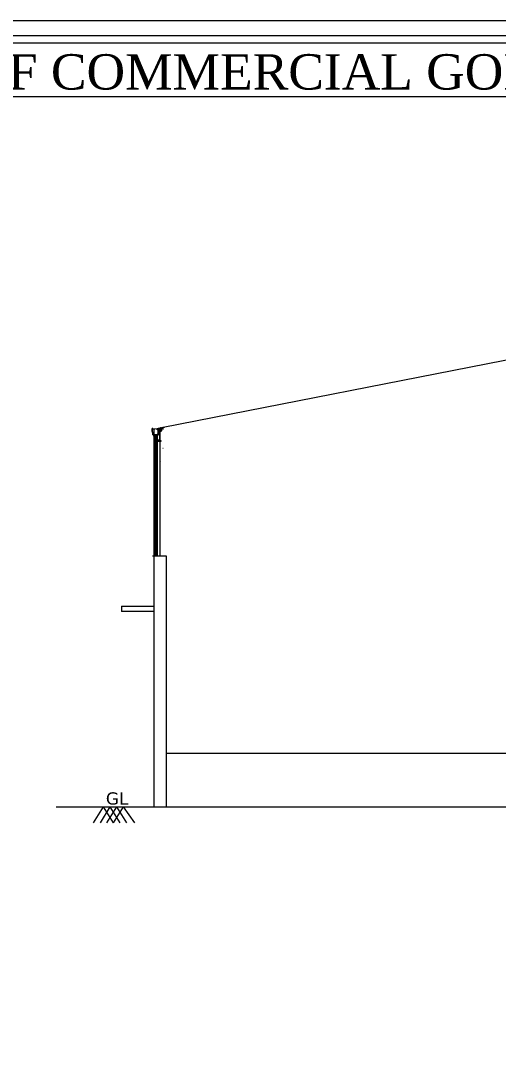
# Model space of a CAD drawing. Header units: metres. Extents: x 1610 to 5629, y 732 to 3974.
# Drawn here: x 1768.03 to 1776.93, y 890.49 to 909.58 of the extents above; entities that cross this region are included whole.
import ezdxf
from ezdxf.enums import TextEntityAlignment as Align

# ---------------------------------------------------------------- set-up
doc = ezdxf.new("R2010")
doc.units = ezdxf.units.M
doc.header["$MEASUREMENT"] = 0
doc.layers.get('0').update_dxf_attribs({"lineweight": 0})
doc.styles.add('Isa-', font='times.ttf')
doc.styles.get("Standard").update_dxf_attribs({"font": 'verdana.ttf', "height": 0.23})

# ---------------------------------------------------------------- blocks, each defined once
blk = doc.blocks.new('SRW-20')
for p, q in [((-5, 2), (-5, 1)), ((-5, 2), (-3, 2)), ((-5, 1), (5, 1)), ((-3, 5), (-3, 2)), ((-3, 2), (3, 2)), ((-3, 1), (-3, 0)), ((-3, 0), (3, 0)), ((-2, 5), (2, 5)), ((-1, 5), (-1, 2)), ((1, 5), (1, 2)), ((3, 5), (3, 2)), ((5, 2), (3, 2)), ((3, 1), (3, 0)), ((5, 2), (5, 1)), ((-2, 0), (-1, 0)), ((-2, -2), (-1, -1)), ((-2, -1), (-1, -1)), ((-2, -2), (-1, -2)), ((-2, -3), (-1, -4)), ((-2, -3), (-1, -3)), ((-2, -5), (-1, -4)), ((-2, -5), (-1, -5)), ((-2, -6), (-1, -6)), ((-2, -6), (-1, -6)), ((-2, -8), (-1, -7)), ((-2, -8), (-1, -8)), ((-2, -9), (-1, -9)), ((-2, -9), (-1, -9)), ((-1, 0), (-1, 0)), ((-1, -1), (1, 0)), ((-1, -1), (1, -1)), ((-1, -2), (1, -1)), ((-1, -1), (-1, -1)), ((-1, -3), (1, -2)), ((-1, -2), (-1, -3)), ((-1, -4), (1, -3)), ((-1, -4), (1, -3)), ((-1, -4), (-1, -4)), ((-1, -5), (1, -4)), ((-1, -5), (-1, -6)), ((-1, -6), (1, -5)), ((-1, -6), (1, -6)), ((-1, -7), (1, -6)), ((-1, -6), (-1, -7)), ((-1, -8), (1, -7)), ((-1, -8), (-1, -9)), ((-1, -9), (1, -8)), ((-1, -9), (1, -8)), ((-1, -9), (-1, -10)), ((-1, -10), (1, -9)), ((-1, -10), (1, -10)), ((-1, -10), (-1, -13)), ((-1, -13), (0, -15)), ((0, -15), (1, -10)), ((0, -15), (1, -13)), ((1, 0), (1, -1)), ((2, -1), (1, -1)), ((1, -1), (2, -1)), ((1, -1), (1, -2)), ((1, -3), (2, -2)), ((2, -2), (1, -2)), ((2, -4), (1, -3)), ((1, -3), (1, -3)), ((1, -4), (1, -5)), ((1, -4), (2, -4)), ((1, -6), (2, -5)), ((2, -5), (1, -5)), ((2, -6), (1, -6)), ((1, -6), (1, -6)), ((1, -7), (1, -8)), ((1, -7), (2, -7)), ((1, -8), (1, -9)), ((1, -8), (2, -8)), ((2, -8), (1, -8)), ((1, -10), (2, -9)), ((2, -9), (1, -9)), ((1, -10), (1, -13)), ((1, -10), (1, -10)), ((1, -10), (1, -10))]:
    blk.add_line(p, q)
for centre, radius, start, end in [((-2, 5), 0.676, 0, 180), ((0, 4), 1.69, 36.8699, 143.1301), ((-1, 0), 0.101, 107.2492, 129.8295), ((2, 5), 0.676, 0, 180), ((-2, -1), 0.101, 129.8295, 257.9728), ((-2, -2), 0.101, 129.8295, 257.9728), ((-2, -3), 0.101, 129.8295, 257.9728), ((-2, -5), 0.101, 129.8295, 257.9728), ((-2, -6), 0.101, 129.8295, 257.9728), ((-2, -8), 0.101, 129.8295, 257.9728), ((-2, -9), 0.101, 129.8295, 257.9728), ((-1, -2), 0.101, 107.2492, 129.8295), ((-1, -1), 0.101, 257.9728, 287.2492), ((-1, -2), 0.101, 257.9728, 287.2492), ((-1, -3), 0.101, 107.2492, 129.8295), ((-1, -4), 0.101, 107.2492, 129.8295), ((-1, -3), 0.101, 257.9728, 287.2492), ((-1, -5), 0.101, 257.9728, 287.2492), ((-1, -6), 0.101, 257.9728, 287.2492), ((-1, -6), 0.101, 107.2492, 129.8295), ((-1, -7), 0.101, 107.2492, 129.8295), ((-1, -9), 0.101, 107.2492, 129.8295), ((-1, -8), 0.101, 257.9728, 287.2492), ((-1, -9), 0.101, 257.9728, 287.2492), ((1, -1), 0.101, 287.2492, 309.8295), ((1, -1), 0.101, 287.2492, 309.8295), ((1, -1), 0.101, 77.9728, 107.2492), ((1, -2), 0.101, 77.9728, 107.2492), ((1, -4), 0.101, 77.9728, 107.2492), ((1, -3), 0.101, 287.2492, 309.8295), ((1, -3), 0.101, 287.2492, 309.8295), ((1, -4), 0.101, 77.9728, 107.2492), ((1, -4), 0.101, 287.2492, 309.8295), ((1, -5), 0.101, 77.9728, 107.2492), ((1, -5), 0.101, 287.2492, 309.8295), ((1, -6), 0.101, 77.9728, 107.2492), ((1, -7), 0.101, 287.2492, 309.8295), ((1, -8), 0.101, 287.2492, 309.8295), ((1, -8), 0.101, 77.9728, 107.2492), ((1, -9), 0.101, 77.9728, 107.2492), ((1, -10), 0.101, 287.2492, 309.8295), ((2, -1), 0.101, 309.8295, 77.9728), ((2, -2), 0.101, 309.8295, 77.9728), ((2, -4), 0.101, 309.8295, 77.9728), ((2, -5), 0.101, 309.8295, 77.9728), ((2, -6), 0.101, 309.8295, 77.9728), ((2, -8), 0.101, 309.8295, 77.9728), ((2, -9), 0.101, 309.8295, 77.9728)]:
    blk.add_arc(centre, radius, start, end)
blk = doc.blocks.new('SRW-55')
for p, q in [((-7, 2), (-4, 3)), ((-7, 2), (7, 2)), ((-7, 2), (-7, 2)), ((-5, 2), (-5, 0)), ((-5, 0), (5, 0)), ((-4, 6), (-4, 3)), ((-4, 3), (4, 3)), ((-3, 7), (3, 7)), ((-2, 6), (-2, 3)), ((-2, -1), (0, 0)), ((-2, 0), (-2, -1)), ((2, 6), (2, 3)), ((2, 0), (2, 0)), ((4, 6), (4, 3)), ((7, 2), (4, 3)), ((5, 2), (5, 0)), ((7, 2), (7, 2)), ((-2, -2), (2, 0)), ((-2, -1), (-2, -1)), ((-2, -1), (-2, -2)), ((-2, -2), (2, -1)), ((-2, -3), (2, -2)), ((-2, -3), (-2, -2)), ((-2, -2), (-2, -2)), ((-2, -3), (-2, -3)), ((-2, -4), (2, -3)), ((-2, -3), (-2, -4)), ((-2, -5), (2, -4)), ((-2, -5), (-2, -4)), ((-2, -5), (-2, -30)), ((-2, -5), (-2, -5)), ((-2, -30), (-2, -31)), ((-2, -31), (2, -30)), ((-2, -32), (2, -31)), ((-2, -32), (-2, -31)), ((-2, -32), (-2, -33)), ((-2, -33), (2, -32)), ((-2, -32), (-2, -32)), ((-2, -34), (2, -33)), ((-2, -34), (-2, -33)), ((-2, -34), (-2, -35)), ((-2, -35), (2, -34)), ((-2, -34), (-2, -34)), ((-2, -36), (2, -35)), ((-2, -36), (-2, -35)), ((-2, -36), (-2, -37)), ((-2, -37), (2, -36)), ((-2, -36), (-2, -36)), ((-2, -37), (-2, -37)), ((-2, -38), (2, -37)), ((-2, -38), (-2, -39)), ((-2, -38), (-2, -38)), ((-2, -39), (2, -38)), ((-2, -40), (2, -39)), ((-2, -39), (-2, -39)), ((-2, -40), (-2, -41)), ((-2, -41), (2, -40)), ((-2, -40), (-2, -40)), ((-2, -41), (2, -41)), ((-2, -41), (-2, -41)), ((-2, -41), (-2, -45)), ((-2, -45), (0, -48)), ((-1, -41), (2, -41)), ((0, -48), (1, -41)), ((0, -48), (2, -45)), ((2, 0), (2, -1)), ((2, -1), (2, -1)), ((2, -2), (2, -2)), ((2, -2), (2, -3)), ((2, -3), (2, -3)), ((2, -4), (2, -4)), ((2, -4), (2, -5)), ((2, -5), (2, -30)), ((2, -30), (2, -30)), ((2, -30), (2, -31)), ((2, -31), (2, -32)), ((2, -32), (2, -32)), ((2, -32), (2, -33)), ((2, -33), (2, -34)), ((2, -34), (2, -34)), ((2, -34), (2, -35)), ((2, -35), (2, -36)), ((2, -36), (2, -36)), ((2, -36), (2, -37)), ((2, -37), (2, -38)), ((2, -38), (2, -39)), ((2, -38), (2, -38)), ((2, -39), (2, -40)), ((2, -40), (2, -40)), ((2, -40), (2, -40)), ((2, -41), (2, -41)), ((2, -41), (2, -45))]:
    blk.add_line(p, q)
for centre, radius, start, end in [((-3, 6), 0.902, 360, 180), ((0, 5), 2.25, 36.8699, 143.1301), ((3, 6), 0.902, 360, 180), ((-2, -1), 0.135, 129.8295, 257.9728), ((-2, -3), 0.135, 129.8295, 257.9728), ((-2, -5), 0.135, 129.8295, 257.9728), ((-2, -32), 0.135, 129.8295, 257.9728), ((-2, -34), 0.135, 129.8295, 257.9728), ((-2, -36), 0.135, 129.8295, 257.9728), ((-2, -38), 0.135, 129.8295, 257.9728), ((-2, -39), 0.135, 129.8295, 257.9728), ((-2, -41), 0.135, 129.8295, 233.3696), ((-2, -1), 0.135, 107.2492, 129.8295), ((-2, -1), 0.135, 257.9728, 287.2492), ((-2, -3), 0.135, 107.2492, 129.8295), ((-2, -3), 0.135, 257.9728, 287.2492), ((-2, -4), 0.135, 107.2492, 129.8295), ((-2, -5), 0.135, 257.9728, 287.2492), ((-2, -31), 0.135, 107.2492, 129.8295), ((-2, -32), 0.135, 257.9728, 287.2492), ((-2, -33), 0.135, 107.2492, 129.8295), ((-2, -34), 0.135, 257.9728, 287.2492), ((-2, -35), 0.135, 107.2492, 129.8295), ((-2, -36), 0.135, 257.9728, 287.2492), ((-2, -37), 0.135, 107.2492, 129.8295), ((-2, -38), 0.135, 257.9728, 287.2492), ((-2, -39), 0.135, 107.2492, 129.8295), ((-2, -40), 0.135, 257.9728, 287.2492), ((-2, -41), 0.135, 107.2492, 129.8295), ((2, 0), 0.135, 287.2492, 309.8295), ((2, -1), 0.135, 77.9728, 107.2492), ((2, -2), 0.135, 309.8295, 77.9728), ((2, -2), 0.135, 287.2492, 309.8295), ((2, -3), 0.135, 77.9728, 107.2492), ((2, -3), 0.135, 309.8295, 77.9728), ((2, -4), 0.135, 287.2492, 309.8295), ((2, -30), 0.135, 77.9728, 107.2492), ((2, -30), 0.135, 309.8295, 77.9728), ((2, -31), 0.135, 287.2492, 309.8295), ((2, -32), 0.135, 77.9728, 107.2492), ((2, -32), 0.135, 309.8295, 77.9728), ((2, -33), 0.135, 287.2492, 309.8295), ((2, -34), 0.135, 77.9728, 107.2492), ((2, -34), 0.135, 309.8295, 77.9728), ((2, -35), 0.135, 287.2492, 309.8295), ((2, -36), 0.135, 77.9728, 107.2492), ((2, -36), 0.135, 309.8295, 77.9728), ((2, -37), 0.135, 287.2492, 309.8295), ((2, -38), 0.135, 77.9728, 107.2492), ((2, -38), 0.135, 309.8295, 77.9728), ((2, -39), 0.135, 287.2492, 309.8295), ((2, -40), 0.135, 77.9728, 107.2492), ((2, -40), 0.135, 309.8295, 77.9728), ((2, -40), 0.135, 287.2492, 309.8295)]:
    blk.add_arc(centre, radius, start, end)

msp = doc.modelspace()

# ---------------------------------------------------------------- hatches: boundary and pattern name
h = msp.add_hatch()
h.set_pattern_fill('ANSI32', scale=0.001399, style=0)
h.set_pattern_definition([(135, (1641.5016716, 912.5133619), (0.0003708921155, 0.0003708921155), []), (135, (1641.50142434, 912.5133619), (0.0003708921155, 0.0003708921155), [])])
h.paths.add_polyline_path([(1770.513, 901.861), (1770.513, 901.862), (1770.519, 901.862), (1770.519, 901.861), (1770.518, 901.861)])
h.paths.add_polyline_path([(1770.51, 901.861), (1770.51, 901.862), (1770.513, 901.862), (1770.513, 901.861)])
h.paths.add_polyline_path([(1770.507, 901.861), (1770.507, 901.862), (1770.51, 901.862), (1770.51, 901.861)])
h.paths.add_polyline_path([(1770.507, 901.862), (1770.507, 901.861), (1770.501, 901.861), (1770.5, 901.862)])
h.paths.add_polyline_path([(1770.499, 901.861), (1770.499, 901.862), (1770.5, 901.862), (1770.501, 901.861)])
h = msp.add_hatch()
h.set_pattern_fill('ANSI32', scale=0.001399, style=0)
h.set_pattern_definition([(45, (1560.4510775, 912.5133619), (-0.0003708921155, 0.0003708921155), []), (45, (1560.4513248, 912.5133619), (-0.0003708921155, 0.0003708921155), [])])
h.paths.add_polyline_path([(1770.583, 901.861), (1770.583, 901.862), (1770.578, 901.862), (1770.578, 901.861), (1770.579, 901.861)])
h.paths.add_polyline_path([(1770.587, 901.861), (1770.587, 901.862), (1770.583, 901.862), (1770.583, 901.861)])
h.paths.add_polyline_path([(1770.59, 901.861), (1770.59, 901.862), (1770.587, 901.862), (1770.587, 901.861)])
h.paths.add_polyline_path([(1770.59, 901.862), (1770.59, 901.861), (1770.596, 901.861), (1770.597, 901.862)])
h.paths.add_polyline_path([(1770.598, 901.861), (1770.598, 901.862), (1770.597, 901.862), (1770.596, 901.861)])

# ---------------------------------------------------------------- linework, layer by layer
at = {"color": 7}
for p, q in [((1780.522, 903.928), (1770.66, 901.991)), ((1770.5, 901.974, -0.909), (1770.481, 901.974, -0.909)), ((1770.481, 901.974, -0.909), (1770.481, 901.926, -0.909)), ((1770.481, 901.926, -0.909), (1770.497, 901.911, -0.909)), ((1770.483, 901.927, -23.733), (1770.483, 901.973, -23.733)), ((1770.483, 901.973, -23.733), (1770.5, 901.973, -23.733)), ((1770.498, 901.911, -23.733), (1770.483, 901.927, -23.733)), ((1770.484, 901.977), (1770.534, 901.977)), ((1770.484, 901.974), (1770.484, 901.977)), ((1770.484, 901.974), (1770.534, 901.974)), ((1770.5, 901.972, -23.733), (1770.484, 901.972, -23.733)), ((1770.484, 901.972, -23.733), (1770.484, 901.927, -23.733)), ((1770.484, 901.927, -23.733), (1770.499, 901.912, -23.733)), ((1770.485, 901.981), (1770.485, 901.977)), ((1770.499, 901.977), (1770.485, 901.977)), ((1770.485, 901.968), (1770.485, 901.972)), ((1770.499, 901.972), (1770.485, 901.972)), ((1770.497, 901.981), (1770.487, 901.981)), ((1770.497, 901.967), (1770.487, 901.967)), ((1770.489, 901.981), (1770.489, 901.967)), ((1770.495, 901.965), (1770.489, 901.967)), ((1770.489, 901.967), (1770.489, 901.966)), ((1770.489, 901.967), (1770.489, 901.967)), ((1770.495, 901.964), (1770.489, 901.966)), ((1770.489, 901.966), (1770.489, 901.966)), ((1770.489, 901.966), (1770.489, 901.965)), ((1770.495, 901.963), (1770.489, 901.966)), ((1770.489, 901.965), (1770.489, 901.964)), ((1770.495, 901.963), (1770.489, 901.965)), ((1770.489, 901.964), (1770.489, 901.963)), ((1770.489, 901.964), (1770.489, 901.964)), ((1770.495, 901.962), (1770.489, 901.964)), ((1770.495, 901.962), (1770.489, 901.964)), ((1770.489, 901.963), (1770.489, 901.963)), ((1770.493, 901.962), (1770.489, 901.963)), ((1770.489, 901.963), (1770.489, 901.962)), ((1770.491, 901.962), (1770.489, 901.963)), ((1770.489, 901.962), (1770.492, 901.961)), ((1770.495, 901.962), (1770.489, 901.962)), ((1770.495, 901.965), (1770.49, 901.967)), ((1770.495, 901.966), (1770.491, 901.967)), ((1770.492, 901.958), (1770.492, 901.983)), ((1770.495, 901.962), (1770.492, 901.961)), ((1770.495, 901.967), (1770.493, 901.967)), ((1770.495, 901.967), (1770.494, 901.967)), ((1770.495, 901.981), (1770.495, 901.967)), ((1770.495, 901.967), (1770.495, 901.967)), ((1770.495, 901.967), (1770.495, 901.966)), ((1770.495, 901.966), (1770.495, 901.965)), ((1770.495, 901.965), (1770.495, 901.965)), ((1770.495, 901.965), (1770.495, 901.964)), ((1770.495, 901.964), (1770.495, 901.963)), ((1770.495, 901.963), (1770.495, 901.963)), ((1770.495, 901.963), (1770.495, 901.962)), ((1770.495, 901.962), (1770.495, 901.962)), ((1770.497, 901.911, -0.909), (1770.497, 901.862, -0.909)), ((1770.498, 901.863, -23.733), (1770.498, 901.911, -23.733)), ((1770.499, 901.981), (1770.499, 901.977)), ((1770.499, 901.968), (1770.499, 901.972)), ((1770.499, 901.912, -23.733), (1770.499, 901.864, -23.733)), ((1770.5, 901.973, -23.733), (1770.5, 901.972, -23.733)), ((1770.52, 901.977, 18.159), (1770.52, 901.974, 18.155)), ((1770.522, 894.928), (1770.522, 901.977)), ((1770.522, 901.977, 18.152), (1770.522, 901.974, 18.148)), ((1770.534, 901.977), (1770.666, 901.99)), ((1770.534, 901.974), (1770.666, 901.988)), ((1770.548, 901.978, 18.155), (1770.548, 901.976, 18.151)), ((1770.575, 901.981, 18.16), (1770.575, 901.979, 18.156)), ((1770.576, 901.979, -53.288), (1770.576, 901.981, -53.337)), ((1770.576, 901.981, 18.167), (1770.576, 901.979, 18.163)), ((1770.6, 901.961, -0.909), (1770.58, 901.959, -0.909)), ((1770.581, 901.959, -23.733), (1770.598, 901.96, -23.733)), ((1770.597, 901.959, -23.733), (1770.581, 901.957, -23.733)), ((1770.581, 901.957, -23.733), (1770.581, 901.959, -23.733)), ((1770.596, 901.974), (1770.596, 901.979)), ((1770.596, 901.974), (1770.597, 901.974)), ((1770.713, 901.996), (1770.597, 901.981)), ((1770.597, 901.974), (1770.597, 901.979)), ((1770.597, 901.864, -23.733), (1770.597, 901.959, -23.733)), ((1770.598, 901.96, -23.733), (1770.598, 901.863, -23.733)), ((1770.696, 901.971, -0.909), (1770.6, 901.961, -0.909)), ((1770.6, 901.862, -0.909), (1770.6, 901.961, -0.909)), ((1770.6, 901.961, -0.909), (1770.6, 901.906, -0.909)), ((1770.696, 901.97, -0.909), (1770.601, 901.961, -0.909)), ((1770.601, 901.961, -0.909), (1770.601, 901.906, -0.909)), ((1770.601, 901.906, -0.909), (1770.601, 901.908, -0.909)), ((1770.602, 901.906, -0.909), (1770.602, 901.908, -0.909)), ((1770.65, 901.963), (1770.621, 901.96)), ((1770.621, 901.96), (1770.621, 901.746)), ((1770.632, 899.598, -23.309), (1770.632, 901.993, -55.548)), ((1770.637, 901.957), (1770.634, 901.993)), ((1770.642, 901.939), (1770.647, 901.933)), ((1770.647, 901.933), (1770.663, 901.935)), ((1770.649, 901.965), (1770.648, 901.982)), ((1770.666, 901.967), (1770.648, 901.982)), ((1770.649, 901.965), (1770.665, 901.984)), ((1770.65, 901.942), (1770.65, 901.963)), ((1770.656, 901.991), (1770.674, 901.993)), ((1770.663, 901.935), (1770.656, 901.991)), ((1770.666, 901.967), (1770.665, 901.984)), ((1770.674, 901.993), (1770.682, 901.989)), ((1770.684, 902), (1770.684, 901.998)), ((1770.684, 902), (1770.685, 902)), ((1770.684, 901.998), (1770.684, 901.998)), ((1770.684, 901.998), (1770.688, 901.998)), ((1770.684, 901.998), (1770.688, 901.998)), ((1770.685, 902), (1770.685, 901.998)), ((1770.685, 902), (1770.687, 902)), ((1770.685, 902), (1770.687, 902)), ((1770.685, 901.997), (1770.687, 901.998)), ((1770.685, 901.997), (1770.687, 901.998)), ((1770.685, 901.998), (1770.685, 901.997)), ((1770.685, 901.996), (1770.687, 901.997)), ((1770.685, 901.996), (1770.686, 901.997)), ((1770.685, 901.997), (1770.686, 901.997)), ((1770.685, 901.997), (1770.687, 901.997)), ((1770.685, 901.997), (1770.685, 901.997)), ((1770.685, 901.997), (1770.685, 901.997)), ((1770.685, 901.995), (1770.687, 901.996)), ((1770.685, 901.996), (1770.686, 901.996)), ((1770.685, 901.996), (1770.686, 901.996)), ((1770.685, 901.996), (1770.687, 901.996)), ((1770.685, 901.996), (1770.686, 901.996)), ((1770.685, 901.995), (1770.686, 901.994)), ((1770.685, 901.995), (1770.686, 901.995)), ((1770.685, 901.995), (1770.687, 901.995)), ((1770.685, 901.995), (1770.686, 901.995)), ((1770.685, 901.995), (1770.686, 901.995)), ((1770.685, 901.994), (1770.686, 901.994)), ((1770.685, 901.994), (1770.686, 901.994)), ((1770.685, 901.994), (1770.687, 901.994)), ((1770.686, 902), (1770.687, 901.998)), ((1770.686, 901.996), (1770.687, 901.997)), ((1770.686, 901.997), (1770.687, 901.997)), ((1770.686, 901.996), (1770.686, 901.995)), ((1770.686, 901.995), (1770.687, 901.996)), ((1770.686, 901.996), (1770.687, 901.996)), ((1770.686, 901.996), (1770.687, 901.996)), ((1770.686, 901.996), (1770.686, 901.996)), ((1770.686, 901.995), (1770.686, 901.995)), ((1770.686, 901.995), (1770.687, 901.995)), ((1770.686, 901.994), (1770.687, 901.995)), ((1770.686, 901.995), (1770.687, 901.995)), ((1770.686, 901.994), (1770.686, 901.994)), ((1770.686, 901.994), (1770.686, 901.993)), ((1770.686, 901.993), (1770.687, 901.994)), ((1770.686, 901.993), (1770.687, 901.994)), ((1770.686, 901.993), (1770.687, 901.994)), ((1770.686, 901.994), (1770.687, 901.994)), ((1770.686, 901.994), (1770.687, 901.994)), ((1770.686, 901.993), (1770.686, 901.992)), ((1770.686, 901.993), (1770.686, 901.992)), ((1770.686, 901.993), (1770.686, 901.993)), ((1770.686, 901.993), (1770.687, 901.993)), ((1770.686, 901.993), (1770.687, 901.993)), ((1770.686, 901.993), (1770.688, 901.993)), ((1770.686, 901.993), (1770.686, 901.993)), ((1770.686, 901.993), (1770.686, 901.993)), ((1770.686, 901.992), (1770.686, 901.988)), ((1770.686, 901.988), (1770.686, 901.991)), ((1770.687, 901.988), (1770.686, 901.988)), ((1770.687, 902), (1770.687, 902)), ((1770.687, 902), (1770.688, 901.999)), ((1770.687, 901.998), (1770.687, 901.998)), ((1770.687, 901.997), (1770.687, 901.998)), ((1770.687, 901.998), (1770.687, 901.998)), ((1770.687, 901.997), (1770.687, 901.996)), ((1770.687, 901.997), (1770.687, 901.997)), ((1770.687, 901.997), (1770.687, 901.997)), ((1770.687, 901.997), (1770.687, 901.997)), ((1770.687, 901.996), (1770.687, 901.996)), ((1770.687, 901.996), (1770.687, 901.996)), ((1770.687, 901.995), (1770.687, 901.996)), ((1770.687, 901.996), (1770.687, 901.996)), ((1770.687, 901.995), (1770.687, 901.994)), ((1770.687, 901.995), (1770.687, 901.995)), ((1770.687, 901.995), (1770.687, 901.995)), ((1770.687, 901.995), (1770.687, 901.995)), ((1770.687, 901.994), (1770.687, 901.993)), ((1770.687, 901.994), (1770.687, 901.994)), ((1770.687, 901.994), (1770.687, 901.994)), ((1770.687, 901.994), (1770.687, 901.994)), ((1770.687, 901.994), (1770.687, 901.994)), ((1770.687, 901.994), (1770.687, 901.994)), ((1770.687, 901.993), (1770.687, 901.992)), ((1770.687, 901.993), (1770.687, 901.993)), ((1770.687, 901.993), (1770.688, 901.993)), ((1770.687, 901.993), (1770.687, 901.993)), ((1770.687, 901.993), (1770.687, 901.993)), ((1770.687, 901.993), (1770.688, 901.993)), ((1770.687, 901.992), (1770.687, 901.992)), ((1770.687, 901.992), (1770.688, 901.988)), ((1770.687, 901.988), (1770.687, 901.991)), ((1770.687, 901.988), (1770.687, 901.989)), ((1770.687, 901.988), (1770.688, 901.988)), ((1770.688, 901.998), (1770.688, 901.998)), ((1770.497, 901.862, -0.909), (1770.6, 901.862, -0.909)), ((1770.598, 901.863, -23.733), (1770.498, 901.863, -23.733)), ((1770.499, 901.864, -23.733), (1770.597, 901.864, -23.733)), ((1770.499, 901.861), (1770.499, 901.862)), ((1770.522, 901.861), (1770.499, 901.861)), ((1770.499, 901.861), (1770.499, 901.86)), ((1770.522, 901.86), (1770.499, 901.86)), ((1770.503, 901.867), (1770.503, 901.863)), ((1770.517, 901.863), (1770.503, 901.863)), ((1770.517, 901.859), (1770.503, 901.859)), ((1770.503, 901.855), (1770.503, 901.859)), ((1770.515, 901.867), (1770.505, 901.867)), ((1770.515, 901.855), (1770.505, 901.855)), ((1770.507, 901.867), (1770.507, 901.855)), ((1770.507, 901.855), (1770.507, 901.854)), ((1770.507, 901.854), (1770.507, 901.853)), ((1770.507, 901.854), (1770.507, 901.854)), ((1770.513, 901.852), (1770.507, 901.854)), ((1770.513, 901.852), (1770.507, 901.854)), ((1770.507, 901.853), (1770.507, 901.852)), ((1770.507, 901.853), (1770.507, 901.853)), ((1770.513, 901.851), (1770.507, 901.853)), ((1770.513, 901.851), (1770.507, 901.853)), ((1770.507, 901.852), (1770.507, 901.852)), ((1770.507, 901.852), (1770.507, 901.851)), ((1770.513, 901.849), (1770.507, 901.852)), ((1770.513, 901.85), (1770.507, 901.852)), ((1770.507, 901.851), (1770.507, 901.85)), ((1770.511, 901.85), (1770.507, 901.851)), ((1770.509, 901.85), (1770.507, 901.85)), ((1770.507, 901.85), (1770.507, 901.85)), ((1770.513, 901.849), (1770.507, 901.85)), ((1770.507, 901.85), (1770.51, 901.849)), ((1770.513, 901.853), (1770.508, 901.855)), ((1770.513, 901.853), (1770.509, 901.855)), ((1770.51, 901.872), (1770.51, 901.855)), ((1770.51, 901.872), (1770.51, 901.848)), ((1770.513, 901.849), (1770.51, 901.849)), ((1770.513, 901.854), (1770.511, 901.855)), ((1770.513, 901.867), (1770.513, 901.855)), ((1770.513, 901.855), (1770.513, 901.854)), ((1770.513, 901.855), (1770.513, 901.855)), ((1770.513, 901.854), (1770.513, 901.853)), ((1770.513, 901.853), (1770.513, 901.852)), ((1770.513, 901.853), (1770.513, 901.853)), ((1770.513, 901.852), (1770.513, 901.852)), ((1770.513, 901.852), (1770.513, 901.851)), ((1770.513, 901.851), (1770.513, 901.85)), ((1770.513, 901.851), (1770.513, 901.851)), ((1770.513, 901.85), (1770.513, 901.849)), ((1770.515, 901.763, 2.159), (1770.515, 901.735, 2.159)), ((1770.608, 901.763), (1770.515, 901.763, 2.159)), ((1770.608, 901.735), (1770.515, 901.735, 2.159)), ((1770.517, 901.867), (1770.517, 901.863)), ((1770.517, 901.855), (1770.517, 901.859)), ((1770.519, 901.861), (1770.519, 901.862)), ((1770.521, 901.763, 2.159), (1770.521, 901.735, 2.159)), ((1770.522, 901.864, 17.933), (1770.522, 899.598, 2.191)), ((1770.522, 901.763, 2.159), (1770.522, 901.735, 2.159)), ((1770.523, 901.863), (1770.523, 901.82)), ((1770.523, 901.82), (1770.574, 901.82)), ((1770.523, 901.82), (1770.574, 901.82)), ((1770.548, 901.864, 17.933), (1770.548, 899.598, 2.191)), ((1770.609, 901.749, 2.159), (1770.567, 901.749, 2.159)), ((1770.574, 901.863), (1770.574, 901.82)), ((1770.574, 901.862), (1770.574, 901.82)), ((1770.574, 901.753, 2.159), (1770.577, 901.753, 2.159)), ((1770.574, 901.752, 2.159), (1770.574, 901.746, 2.159)), ((1770.574, 901.751, 2.159), (1770.586, 901.751, 2.159)), ((1770.574, 901.747, 2.159), (1770.586, 901.747, 2.159)), ((1770.574, 901.745, 2.159), (1770.577, 901.745, 2.159)), ((1770.575, 901.864, 17.933), (1770.575, 899.598, 2.191)), ((1770.576, 899.598, -21.898), (1770.576, 901.864, -50.785)), ((1770.576, 901.864, 17.939), (1770.576, 899.598, 2.196)), ((1770.576, 901.86), (1770.598, 901.86)), ((1770.577, 901.763, 2.159), (1770.577, 901.735, 2.159)), ((1770.578, 901.861), (1770.578, 901.862)), ((1770.578, 901.861), (1770.598, 901.861)), ((1770.578, 901.763, 2.159), (1770.578, 901.735, 2.159)), ((1770.58, 901.867), (1770.58, 901.863)), ((1770.58, 901.863), (1770.593, 901.863)), ((1770.58, 901.859), (1770.593, 901.859)), ((1770.58, 901.855), (1770.58, 901.859)), ((1770.58, 901.763, 2.159), (1770.58, 901.735, 2.159)), ((1770.582, 901.867), (1770.592, 901.867)), ((1770.582, 901.855), (1770.592, 901.855)), ((1770.583, 901.867), (1770.583, 901.855)), ((1770.583, 901.855), (1770.584, 901.854)), ((1770.583, 901.853), (1770.588, 901.855)), ((1770.583, 901.855), (1770.584, 901.855)), ((1770.584, 901.854), (1770.583, 901.853)), ((1770.583, 901.852), (1770.59, 901.854)), ((1770.584, 901.853), (1770.583, 901.852)), ((1770.583, 901.853), (1770.584, 901.853)), ((1770.583, 901.851), (1770.59, 901.853)), ((1770.583, 901.852), (1770.584, 901.852)), ((1770.583, 901.85), (1770.59, 901.852)), ((1770.584, 901.852), (1770.583, 901.851)), ((1770.584, 901.851), (1770.583, 901.85)), ((1770.583, 901.851), (1770.584, 901.851)), ((1770.583, 901.85), (1770.584, 901.849)), ((1770.583, 901.763, 2.159), (1770.583, 901.735, 2.159)), ((1770.586, 901.753, 2.159), (1770.583, 901.753, 2.159)), ((1770.586, 901.745, 2.159), (1770.583, 901.745, 2.159)), ((1770.584, 901.853), (1770.589, 901.855)), ((1770.584, 901.854), (1770.586, 901.855)), ((1770.584, 901.852), (1770.59, 901.854)), ((1770.584, 901.851), (1770.59, 901.853)), ((1770.584, 901.849), (1770.59, 901.852)), ((1770.584, 901.849), (1770.59, 901.85)), ((1770.584, 901.849), (1770.587, 901.849)), ((1770.586, 901.85), (1770.59, 901.851)), ((1770.586, 901.752, 2.159), (1770.586, 901.746, 2.159)), ((1770.588, 901.751, 2.159), (1770.586, 901.747, 2.159)), ((1770.586, 901.751, 2.159), (1770.587, 901.751, 2.159)), ((1770.586, 901.751, 2.159), (1770.586, 901.751, 2.159)), ((1770.586, 901.751, 2.159), (1770.586, 901.75, 2.159)), ((1770.587, 901.751, 2.159), (1770.586, 901.748, 2.159)), ((1770.587, 901.751, 2.159), (1770.586, 901.747, 2.159)), ((1770.586, 901.751, 2.159), (1770.586, 901.749, 2.159)), ((1770.586, 901.747, 2.159), (1770.587, 901.747, 2.159)), ((1770.586, 901.747, 2.159), (1770.586, 901.747, 2.159)), ((1770.587, 901.872), (1770.587, 901.855)), ((1770.587, 901.872), (1770.587, 901.848)), ((1770.59, 901.85), (1770.587, 901.849)), ((1770.588, 901.751, 2.159), (1770.587, 901.747, 2.159)), ((1770.589, 901.751, 2.159), (1770.587, 901.747, 2.159)), ((1770.588, 901.751, 2.159), (1770.587, 901.747, 2.159)), ((1770.587, 901.751, 2.159), (1770.588, 901.751, 2.159)), ((1770.587, 901.751, 2.159), (1770.587, 901.751, 2.159)), ((1770.587, 901.747, 2.159), (1770.588, 901.747, 2.159)), ((1770.587, 901.747, 2.159), (1770.587, 901.747, 2.159)), ((1770.587, 901.747, 2.159), (1770.587, 901.747, 2.159)), ((1770.588, 901.85), (1770.59, 901.85)), ((1770.589, 901.751, 2.159), (1770.588, 901.747, 2.159)), ((1770.589, 901.751, 2.159), (1770.588, 901.747, 2.159)), ((1770.588, 901.751, 2.159), (1770.589, 901.751, 2.159)), ((1770.588, 901.751, 2.159), (1770.588, 901.751, 2.159)), ((1770.588, 901.751, 2.159), (1770.588, 901.751, 2.159)), ((1770.588, 901.747, 2.159), (1770.589, 901.747, 2.159)), ((1770.588, 901.747, 2.159), (1770.588, 901.747, 2.159)), ((1770.589, 901.751, 2.159), (1770.589, 901.747, 2.159)), ((1770.589, 901.751, 2.159), (1770.59, 901.749, 2.159)), ((1770.589, 901.751, 2.159), (1770.589, 901.751, 2.159)), ((1770.589, 901.751, 2.159), (1770.589, 901.751, 2.159)), ((1770.589, 901.749, 2.159), (1770.589, 901.747, 2.159)), ((1770.589, 901.747, 2.159), (1770.59, 901.749, 2.159)), ((1770.589, 901.748, 2.159), (1770.589, 901.747, 2.159)), ((1770.589, 901.747, 2.159), (1770.589, 901.747, 2.159)), ((1770.589, 901.747, 2.159), (1770.589, 901.747, 2.159)), ((1770.59, 901.867), (1770.59, 901.855)), ((1770.59, 901.855), (1770.59, 901.854)), ((1770.59, 901.854), (1770.59, 901.853)), ((1770.59, 901.854), (1770.59, 901.854)), ((1770.59, 901.853), (1770.59, 901.852)), ((1770.59, 901.853), (1770.59, 901.853)), ((1770.59, 901.852), (1770.59, 901.852)), ((1770.59, 901.852), (1770.59, 901.851)), ((1770.59, 901.851), (1770.59, 901.85)), ((1770.59, 901.85), (1770.59, 901.85)), ((1770.593, 901.867), (1770.593, 901.863)), ((1770.593, 901.855), (1770.593, 901.859)), ((1770.598, 901.861), (1770.598, 901.862)), ((1770.598, 901.861), (1770.598, 901.86)), ((1770.604, 901.763), (1770.604, 901.735)), ((1770.629, 901.735), (1770.629, 901.763)), ((1770.634, 901.747), (1770.634, 901.748)), ((1770.634, 901.747), (1770.634, 901.748)), ((1770.634, 901.748), (1770.634, 901.748)), ((1770.634, 901.746), (1770.634, 901.747)), ((1770.635, 901.746), (1770.635, 901.749)), ((1770.635, 901.748), (1770.635, 901.748)), ((1770.635, 901.748), (1770.635, 901.748)), ((1770.635, 901.747), (1770.635, 901.747)), ((1770.635, 901.746), (1770.635, 901.746)), ((1770.636, 901.749), (1770.636, 901.749)), ((1770.636, 901.746), (1770.636, 901.749)), ((1770.636, 901.748), (1770.643, 901.748)), ((1770.637, 901.747), (1770.636, 901.748)), ((1770.637, 901.748), (1770.636, 901.748)), ((1770.636, 901.747), (1770.636, 901.748)), ((1770.636, 901.748), (1770.636, 901.748)), ((1770.636, 901.748), (1770.636, 901.748)), ((1770.636, 901.748), (1770.636, 901.748)), ((1770.636, 901.747), (1770.636, 901.748)), ((1770.636, 901.747), (1770.636, 901.748)), ((1770.636, 901.748), (1770.636, 901.748)), ((1770.636, 901.747), (1770.636, 901.748)), ((1770.636, 901.747), (1770.643, 901.747)), ((1770.637, 901.747), (1770.636, 901.747)), ((1770.636, 901.747), (1770.636, 901.747)), ((1770.636, 901.747), (1770.636, 901.747)), ((1770.636, 901.747), (1770.636, 901.747)), ((1770.636, 901.746), (1770.636, 901.746)), ((1770.637, 901.748), (1770.638, 901.748)), ((1770.637, 901.748), (1770.637, 901.748)), ((1770.637, 901.748), (1770.637, 901.748)), ((1770.637, 901.747), (1770.637, 901.748)), ((1770.637, 901.747), (1770.637, 901.748)), ((1770.637, 901.748), (1770.637, 901.748)), ((1770.637, 901.747), (1770.637, 901.748)), ((1770.637, 901.748), (1770.637, 901.748)), ((1770.637, 901.747), (1770.637, 901.748)), ((1770.637, 901.747), (1770.637, 901.748)), ((1770.637, 901.748), (1770.637, 901.748)), ((1770.637, 901.747), (1770.637, 901.748)), ((1770.637, 901.748), (1770.637, 901.748)), ((1770.637, 901.747), (1770.637, 901.748)), ((1770.637, 901.747), (1770.638, 901.747)), ((1770.637, 901.747), (1770.637, 901.747)), ((1770.637, 901.747), (1770.637, 901.747)), ((1770.637, 901.747), (1770.637, 901.747)), ((1770.637, 901.747), (1770.637, 901.747)), ((1770.637, 901.747), (1770.637, 901.747)), ((1770.637, 901.747), (1770.637, 901.747)), ((1770.637, 901.747), (1770.637, 901.747)), ((1770.638, 901.748), (1770.638, 901.748)), ((1770.638, 901.748), (1770.638, 901.748)), ((1770.638, 901.748), (1770.638, 901.748)), ((1770.639, 901.747), (1770.638, 901.748)), ((1770.639, 901.748), (1770.638, 901.748)), ((1770.639, 901.747), (1770.638, 901.748)), ((1770.638, 901.748), (1770.638, 901.748)), ((1770.638, 901.747), (1770.638, 901.748)), ((1770.638, 901.747), (1770.638, 901.748)), ((1770.638, 901.748), (1770.638, 901.748)), ((1770.638, 901.747), (1770.638, 901.748)), ((1770.638, 901.748), (1770.638, 901.748)), ((1770.638, 901.747), (1770.638, 901.748)), ((1770.638, 901.747), (1770.638, 901.748)), ((1770.638, 901.748), (1770.638, 901.748)), ((1770.638, 901.747), (1770.638, 901.748)), ((1770.638, 901.747), (1770.638, 901.747)), ((1770.638, 901.747), (1770.639, 901.747)), ((1770.638, 901.747), (1770.638, 901.747)), ((1770.638, 901.747), (1770.638, 901.747)), ((1770.638, 901.747), (1770.638, 901.747)), ((1770.638, 901.747), (1770.638, 901.747)), ((1770.64, 901.747), (1770.639, 901.748)), ((1770.64, 901.748), (1770.639, 901.748)), ((1770.639, 901.747), (1770.639, 901.748)), ((1770.639, 901.748), (1770.639, 901.748)), ((1770.639, 901.748), (1770.639, 901.748)), ((1770.639, 901.748), (1770.639, 901.748)), ((1770.639, 901.747), (1770.639, 901.748)), ((1770.639, 901.747), (1770.639, 901.748)), ((1770.639, 901.748), (1770.639, 901.748)), ((1770.639, 901.747), (1770.639, 901.748)), ((1770.639, 901.748), (1770.639, 901.748)), ((1770.639, 901.748), (1770.639, 901.748)), ((1770.639, 901.748), (1770.639, 901.748)), ((1770.639, 901.748), (1770.639, 901.748)), ((1770.639, 901.747), (1770.639, 901.748)), ((1770.639, 901.747), (1770.639, 901.748)), ((1770.639, 901.748), (1770.639, 901.748)), ((1770.639, 901.747), (1770.639, 901.748)), ((1770.639, 901.747), (1770.639, 901.748)), ((1770.64, 901.747), (1770.639, 901.747)), ((1770.639, 901.747), (1770.639, 901.747)), ((1770.639, 901.747), (1770.639, 901.747)), ((1770.639, 901.747), (1770.639, 901.747)), ((1770.639, 901.747), (1770.639, 901.747)), ((1770.639, 901.747), (1770.639, 901.747)), ((1770.639, 901.747), (1770.639, 901.747)), ((1770.639, 901.747), (1770.639, 901.747)), ((1770.639, 901.747), (1770.639, 901.747)), ((1770.639, 901.747), (1770.639, 901.747)), ((1770.639, 901.747), (1770.639, 901.747)), ((1770.64, 901.748), (1770.641, 901.748)), ((1770.64, 901.748), (1770.64, 901.748)), ((1770.64, 901.748), (1770.64, 901.748)), ((1770.64, 901.747), (1770.64, 901.748)), ((1770.641, 901.747), (1770.64, 901.748)), ((1770.64, 901.748), (1770.64, 901.748)), ((1770.64, 901.747), (1770.64, 901.748)), ((1770.64, 901.748), (1770.64, 901.748)), ((1770.64, 901.747), (1770.64, 901.748)), ((1770.64, 901.747), (1770.64, 901.748)), ((1770.64, 901.748), (1770.64, 901.748)), ((1770.64, 901.747), (1770.64, 901.748)), ((1770.64, 901.748), (1770.64, 901.748)), ((1770.64, 901.747), (1770.64, 901.748)), ((1770.64, 901.747), (1770.64, 901.747)), ((1770.64, 901.747), (1770.641, 901.747)), ((1770.64, 901.747), (1770.64, 901.747)), ((1770.64, 901.747), (1770.64, 901.747)), ((1770.64, 901.747), (1770.64, 901.747)), ((1770.64, 901.747), (1770.64, 901.747)), ((1770.64, 901.747), (1770.64, 901.747)), ((1770.641, 901.748), (1770.641, 901.748)), ((1770.641, 901.748), (1770.641, 901.748)), ((1770.641, 901.748), (1770.641, 901.748)), ((1770.642, 901.747), (1770.641, 901.748)), ((1770.642, 901.748), (1770.641, 901.748)), ((1770.642, 901.747), (1770.641, 901.748)), ((1770.641, 901.748), (1770.641, 901.748)), ((1770.641, 901.747), (1770.641, 901.748)), ((1770.641, 901.747), (1770.641, 901.748)), ((1770.641, 901.748), (1770.641, 901.748)), ((1770.641, 901.747), (1770.641, 901.748)), ((1770.641, 901.748), (1770.641, 901.748)), ((1770.641, 901.747), (1770.641, 901.748)), ((1770.641, 901.747), (1770.641, 901.748)), ((1770.641, 901.748), (1770.641, 901.748)), ((1770.641, 901.747), (1770.641, 901.748)), ((1770.641, 901.747), (1770.641, 901.747)), ((1770.641, 901.747), (1770.642, 901.747)), ((1770.641, 901.747), (1770.641, 901.747)), ((1770.641, 901.747), (1770.641, 901.747)), ((1770.641, 901.747), (1770.641, 901.747)), ((1770.641, 901.747), (1770.641, 901.747)), ((1770.641, 901.747), (1770.641, 901.747)), ((1770.642, 901.748), (1770.642, 901.748)), ((1770.643, 901.747), (1770.642, 901.748)), ((1770.643, 901.748), (1770.642, 901.748)), ((1770.643, 901.747), (1770.642, 901.748)), ((1770.642, 901.748), (1770.642, 901.748)), ((1770.642, 901.748), (1770.642, 901.748)), ((1770.642, 901.748), (1770.642, 901.748)), ((1770.642, 901.748), (1770.642, 901.748)), ((1770.642, 901.747), (1770.642, 901.748)), ((1770.642, 901.747), (1770.642, 901.748)), ((1770.642, 901.748), (1770.642, 901.748)), ((1770.642, 901.747), (1770.642, 901.748)), ((1770.642, 901.747), (1770.642, 901.748)), ((1770.642, 901.747), (1770.642, 901.747)), ((1770.642, 901.747), (1770.642, 901.747)), ((1770.642, 901.747), (1770.642, 901.747)), ((1770.642, 901.747), (1770.642, 901.747)), ((1770.642, 901.747), (1770.642, 901.747)), ((1770.642, 901.747), (1770.642, 901.747)), ((1770.642, 901.747), (1770.642, 901.747)), ((1770.643, 901.748), (1770.643, 901.748)), ((1770.644, 901.747), (1770.643, 901.748)), ((1770.644, 901.748), (1770.643, 901.748)), ((1770.644, 901.747), (1770.643, 901.748)), ((1770.643, 901.748), (1770.643, 901.748)), ((1770.643, 901.747), (1770.643, 901.748)), ((1770.643, 901.748), (1770.643, 901.748)), ((1770.643, 901.747), (1770.643, 901.748)), ((1770.643, 901.747), (1770.643, 901.748)), ((1770.643, 901.748), (1770.643, 901.748)), ((1770.643, 901.748), (1770.643, 901.748)), ((1770.643, 901.748), (1770.643, 901.748)), ((1770.643, 901.747), (1770.643, 901.748)), ((1770.643, 901.747), (1770.643, 901.748)), ((1770.643, 901.748), (1770.643, 901.748)), ((1770.643, 901.747), (1770.643, 901.748)), ((1770.643, 901.748), (1770.644, 901.748)), ((1770.643, 901.748), (1770.643, 901.748)), ((1770.643, 901.747), (1770.643, 901.748)), ((1770.644, 901.747), (1770.643, 901.748)), ((1770.643, 901.748), (1770.643, 901.748)), ((1770.644, 901.747), (1770.643, 901.748)), ((1770.643, 901.748), (1770.643, 901.748)), ((1770.643, 901.747), (1770.643, 901.748)), ((1770.643, 901.748), (1770.643, 901.748)), ((1770.643, 901.747), (1770.643, 901.748)), ((1770.643, 901.747), (1770.643, 901.748)), ((1770.643, 901.748), (1770.643, 901.748)), ((1770.643, 901.748), (1770.643, 901.748)), ((1770.643, 901.747), (1770.643, 901.748)), ((1770.643, 901.747), (1770.644, 901.747)), ((1770.643, 901.747), (1770.643, 901.747)), ((1770.643, 901.747), (1770.643, 901.747)), ((1770.643, 901.747), (1770.643, 901.747)), ((1770.643, 901.747), (1770.643, 901.747)), ((1770.643, 901.747), (1770.643, 901.747)), ((1770.644, 901.747), (1770.643, 901.747)), ((1770.643, 901.747), (1770.643, 901.747)), ((1770.643, 901.747), (1770.643, 901.747)), ((1770.643, 901.747), (1770.643, 901.747)), ((1770.643, 901.747), (1770.643, 901.747)), ((1770.643, 901.747), (1770.643, 901.747)), ((1770.643, 901.747), (1770.643, 901.747)), ((1770.644, 901.748), (1770.645, 901.748)), ((1770.644, 901.748), (1770.644, 901.748)), ((1770.644, 901.748), (1770.644, 901.748)), ((1770.644, 901.748), (1770.644, 901.748)), ((1770.644, 901.747), (1770.644, 901.748)), ((1770.645, 901.747), (1770.644, 901.748)), ((1770.644, 901.748), (1770.644, 901.748)), ((1770.644, 901.747), (1770.644, 901.748)), ((1770.644, 901.748), (1770.644, 901.748)), ((1770.644, 901.747), (1770.644, 901.748)), ((1770.644, 901.747), (1770.644, 901.748)), ((1770.644, 901.748), (1770.644, 901.748)), ((1770.644, 901.747), (1770.644, 901.748)), ((1770.644, 901.747), (1770.644, 901.748)), ((1770.644, 901.748), (1770.644, 901.748)), ((1770.644, 901.748), (1770.644, 901.748)), ((1770.644, 901.748), (1770.645, 901.748)), ((1770.645, 901.747), (1770.644, 901.748)), ((1770.644, 901.748), (1770.644, 901.748)), ((1770.644, 901.747), (1770.644, 901.748)), ((1770.644, 901.747), (1770.644, 901.748)), ((1770.644, 901.748), (1770.644, 901.748)), ((1770.644, 901.747), (1770.644, 901.748)), ((1770.644, 901.748), (1770.644, 901.748)), ((1770.644, 901.747), (1770.644, 901.748)), ((1770.644, 901.747), (1770.644, 901.748)), ((1770.644, 901.748), (1770.644, 901.748)), ((1770.644, 901.747), (1770.644, 901.748)), ((1770.644, 901.747), (1770.644, 901.747)), ((1770.644, 901.747), (1770.644, 901.747)), ((1770.644, 901.747), (1770.645, 901.747)), ((1770.644, 901.747), (1770.644, 901.747)), ((1770.644, 901.747), (1770.644, 901.747)), ((1770.644, 901.747), (1770.644, 901.747)), ((1770.644, 901.747), (1770.644, 901.747)), ((1770.644, 901.747), (1770.644, 901.747)), ((1770.644, 901.747), (1770.645, 901.747)), ((1770.644, 901.747), (1770.644, 901.747)), ((1770.644, 901.747), (1770.644, 901.747)), ((1770.644, 901.747), (1770.644, 901.747)), ((1770.644, 901.747), (1770.644, 901.747)), ((1770.644, 901.747), (1770.644, 901.747)), ((1770.644, 901.747), (1770.644, 901.747)), ((1770.644, 901.747), (1770.644, 901.747)), ((1770.645, 901.748), (1770.645, 901.748)), ((1770.645, 901.748), (1770.645, 901.748)), ((1770.645, 901.748), (1770.646, 901.748)), ((1770.646, 901.747), (1770.645, 901.748)), ((1770.645, 901.748), (1770.645, 901.748)), ((1770.645, 901.747), (1770.645, 901.748)), ((1770.645, 901.747), (1770.645, 901.748)), ((1770.645, 901.748), (1770.645, 901.748)), ((1770.645, 901.747), (1770.645, 901.748)), ((1770.645, 901.748), (1770.645, 901.748)), ((1770.645, 901.747), (1770.645, 901.748)), ((1770.645, 901.747), (1770.645, 901.748)), ((1770.645, 901.748), (1770.645, 901.748)), ((1770.645, 901.747), (1770.645, 901.748)), ((1770.645, 901.748), (1770.645, 901.748)), ((1770.645, 901.748), (1770.645, 901.748)), ((1770.645, 901.748), (1770.645, 901.748)), ((1770.645, 901.747), (1770.645, 901.748)), ((1770.646, 901.748), (1770.645, 901.748)), ((1770.646, 901.747), (1770.645, 901.748)), ((1770.645, 901.748), (1770.645, 901.748)), ((1770.645, 901.747), (1770.645, 901.748)), ((1770.645, 901.747), (1770.645, 901.748)), ((1770.645, 901.748), (1770.645, 901.748)), ((1770.645, 901.747), (1770.645, 901.748)), ((1770.645, 901.747), (1770.645, 901.748)), ((1770.645, 901.748), (1770.645, 901.748)), ((1770.645, 901.747), (1770.645, 901.748)), ((1770.645, 901.747), (1770.646, 901.747)), ((1770.645, 901.747), (1770.646, 901.747)), ((1770.645, 901.747), (1770.645, 901.747)), ((1770.645, 901.747), (1770.645, 901.747)), ((1770.645, 901.747), (1770.645, 901.747)), ((1770.645, 901.747), (1770.645, 901.747)), ((1770.645, 901.747), (1770.645, 901.747)), ((1770.645, 901.747), (1770.645, 901.747)), ((1770.645, 901.747), (1770.646, 901.747)), ((1770.645, 901.747), (1770.645, 901.747)), ((1770.645, 901.747), (1770.645, 901.747)), ((1770.646, 901.747), (1770.645, 901.747)), ((1770.645, 901.747), (1770.645, 901.747)), ((1770.645, 901.747), (1770.645, 901.747)), ((1770.645, 901.747), (1770.645, 901.747)), ((1770.645, 901.747), (1770.645, 901.747)), ((1770.646, 901.748), (1770.646, 901.748)), ((1770.646, 901.748), (1770.646, 901.748)), ((1770.646, 901.747), (1770.646, 901.748)), ((1770.646, 901.748), (1770.646, 901.748)), ((1770.646, 901.747), (1770.646, 901.748)), ((1770.646, 901.748), (1770.65, 901.748)), ((1770.646, 901.748), (1770.646, 901.748)), ((1770.646, 901.748), (1770.646, 901.748)), ((1770.646, 901.747), (1770.646, 901.748)), ((1770.646, 901.747), (1770.646, 901.747)), ((1770.646, 901.747), (1770.646, 901.747)), ((1770.646, 901.747), (1770.646, 901.747)), ((1770.646, 901.747), (1770.65, 901.747)), ((1770.646, 901.747), (1770.646, 901.747)), ((1770.646, 901.747), (1770.646, 901.747)), ((1770.65, 901.748), (1770.648, 901.748)), ((1770.65, 901.747), (1770.648, 901.747)), ((1770.65, 901.747), (1770.649, 901.748)), ((1770.65, 901.747), (1770.65, 901.748)), ((1770.65, 901.747), (1770.65, 901.747)), ((1770.752, 899.6, 0.313), (1770.493, 899.6, 0.313)), ((1770.752, 894.928, 0.191), (1770.752, 899.6, 0.313)), ((1769.912, 898.671), (1770.522, 898.671)), ((1769.912, 898.671), (1769.912, 898.571)), ((1770.522, 898.571), (1769.912, 898.571)), ((1770.752, 895.93, 0.276), (1790.292, 895.932, 0.219)), ((1792.192, 894.928), (1768.699, 894.928)), ((1769.575, 894.933), (1769.389, 894.637)), ((1769.7, 894.933), (1769.515, 894.637)), ((1769.575, 894.933), (1769.76, 894.637)), ((1769.82, 894.933), (1769.635, 894.637)), ((1769.7, 894.933), (1769.886, 894.637)), ((1769.946, 894.933), (1769.761, 894.637)), ((1769.82, 894.933), (1770.006, 894.637)), ((1769.946, 894.933), (1770.158, 894.637))]:
    msp.add_line(p, q, dxfattribs=at)
at = {"color": 7, "ltscale": 2}
for points in [[(1743.091, 909.579), (1872.211, 909.579), (1872.211, 836.459), (1743.091, 836.459)], [(1743.371, 909.299), (1871.931, 909.299), (1871.931, 836.74), (1743.371, 836.74)], [(1743.505, 909.165), (1871.797, 909.165), (1871.797, 836.874), (1743.505, 836.874)]]:
    msp.add_lwpolyline(points, close=True, dxfattribs=at)
at = {"color": 7}
for centre, radius, start, end in [((1770.487, 901.978), 0.0028, 53.1301, 126.8699), ((1770.487, 901.97), 0.0028, 233.1301, 306.8699), ((1770.492, 901.971), 0.0103, 71.0754, 108.9246), ((1770.492, 901.978), 0.0103, 251.0754, 288.9246), ((1770.497, 901.978), 0.0028, 53.1301, 126.8699), ((1770.497, 901.97), 0.0028, 233.1301, 306.8699), ((1770.598, 901.979), 0.00233, 119.2033, 180.0131), ((1770.599, 901.979, 0.099), 0.00184, 118.0366, 177.3953), ((1770.601, 901.906, -0.909), 0.000771, 180, 16.9151), ((1770.601, 901.906, -0.909), 0.000212, 180, 26.7978), ((1770.505, 901.865), 0.0028, 53.1301, 126.8699), ((1770.505, 901.858), 0.0028, 233.1301, 306.8699), ((1770.51, 901.857), 0.0104, 71.0754, 108.9246), ((1770.51, 901.865), 0.0104, 251.0754, 288.9246), ((1770.515, 901.865), 0.0028, 53.1301, 126.8699), ((1770.515, 901.858), 0.0028, 233.1301, 306.8699), ((1770.576, 901.752, 2.159), 0.00175, 143.1301, 216.8699), ((1770.58, 901.749, 2.159), 0.00647, 161.0754, 198.9246), ((1770.576, 901.746, 2.159), 0.00175, 143.1301, 216.8699), ((1770.582, 901.865), 0.0028, 53.1301, 126.8699), ((1770.582, 901.858), 0.0028, 233.1301, 306.8699), ((1770.587, 901.857), 0.0104, 71.0754, 108.9246), ((1770.587, 901.865), 0.0104, 251.0754, 288.9246), ((1770.584, 901.752, 2.159), 0.00175, 323.1301, 36.8699), ((1770.58, 901.749, 2.159), 0.00647, 341.0754, 18.9246), ((1770.584, 901.746, 2.159), 0.00175, 323.1301, 36.8699), ((1770.592, 901.865), 0.0028, 53.1301, 126.8699), ((1770.592, 901.858), 0.0028, 233.1301, 306.8699)]:
    msp.add_arc(centre, radius, start, end, dxfattribs=at)
for centre, major_axis, start_param, end_param in [((1770.685, 901.998), (0.0011, 0.0011), 0.461757, 1.099055), ((1770.686, 901.998), (-0.0011, 0.0011), -1.109039, -0.246091), ((1770.687, 901.998), (-0.0011, 0.0011), -0.883389, -0.246091), ((1770.687, 901.99), (0.00063, 0.00063), 0.092919, 1.190877), ((1770.635, 901.748), (0.000706, 0.000706), 2.150371, 2.787669), ((1770.635, 901.747), (0.000706, 0.000706), 1.92472, 2.787669), ((1770.635, 901.747), (0.000706, 0.000706), 1.92472, 2.562018), ((1770.684, 901.61, -12.084), (-0.000111, 0.000111), -0.677565, 0.893231), ((1770.684, 901.608, -12.084), (0.000111, 0.000111), 0.893231, 2.464028), ((1770.684, 901.608, -12.084), (0.000111, 0.000111), 2.464028, 4.034824), ((1770.687, 901.61, -12.084), (-0.000111, 0.000111), 4.034824, 5.60562), ((1770.635, 901.359, -12.084), (0.000071, 0.000071), 0.785398, 2.356194), ((1770.635, 901.357, -12.084), (0.000071, 0.000071), 2.356194, 3.926991), ((1770.635, 901.359, -12.084), (0.0000473, 0.0000473), 3.926991, 5.497787), ((1770.636, 901.359, -12.084), (0.000071, 0.000071), 0.785398, 2.356194), ((1770.635, 901.357, -12.084), (0.0000473, 0.0000473), 5.497787, 7.068584), ((1770.636, 901.357, -12.084), (0.000071, 0.000071), 2.356194, 3.926991), ((1770.636, 901.359, -12.084), (-0.000071, 0.000071), 3.926991, 5.497787), ((1770.636, 901.357, -12.084), (-0.000071, 0.000071), 2.356195, 3.926991), ((1770.648, 901.358, -12.084), (-0.000403, 0.000403), -0.014914, 1.083044)]:
    msp.add_ellipse(centre, major_axis=major_axis, ratio=1, start_param=start_param, end_param=end_param, dxfattribs=at)

# ---------------------------------------------------------------- block references
for name, p, xscale, yscale, zscale, rotation in [('SRW-20', (1770.597, 901.93), 0.0006993608794801, 0.0006993608794801, 0.0006993608794801, 90), ('SRW-55', (1770.634, 901.989), 0.0005594887116104, 0.0005594887116104, 0.0005594887116104, 5.710593040189057), ('SRW-20', (1770.616, 901.749), 0.001398721760097, 0.001398721760097, 0.001398721760097, 90)]:
    msp.add_blockref(name, p, dxfattribs=dict(at, xscale=xscale, yscale=yscale, zscale=zscale, rotation=rotation))

# ---------------------------------------------------------------- texts
msp.add_text('GL', height=0.2284, dxfattribs=at).set_placement((1769.832, 894.975, 0.389), align=Align.CENTER)
at = {"color": 7, "insert": (1743.86, 908.952), "char_height": 0.65808, "width": 95.81967, "attachment_point": 1, "style": 'Isa-'}
msp.add_mtext('{\\LPLAN SHOWING THE PROPOSED CONSTRUCTION OF COMMERCIAL GODOWN BUILDING IN S.F.NO.146/2A,2B,2C, 147/3A,3B,148/5A AT THULAIYANATHAM VILLAGE, MUSIRI TALUK, TIRUCHIRAPPALLI DISTRICT. }', dxfattribs=at)

doc.saveas('drawing.dxf')
